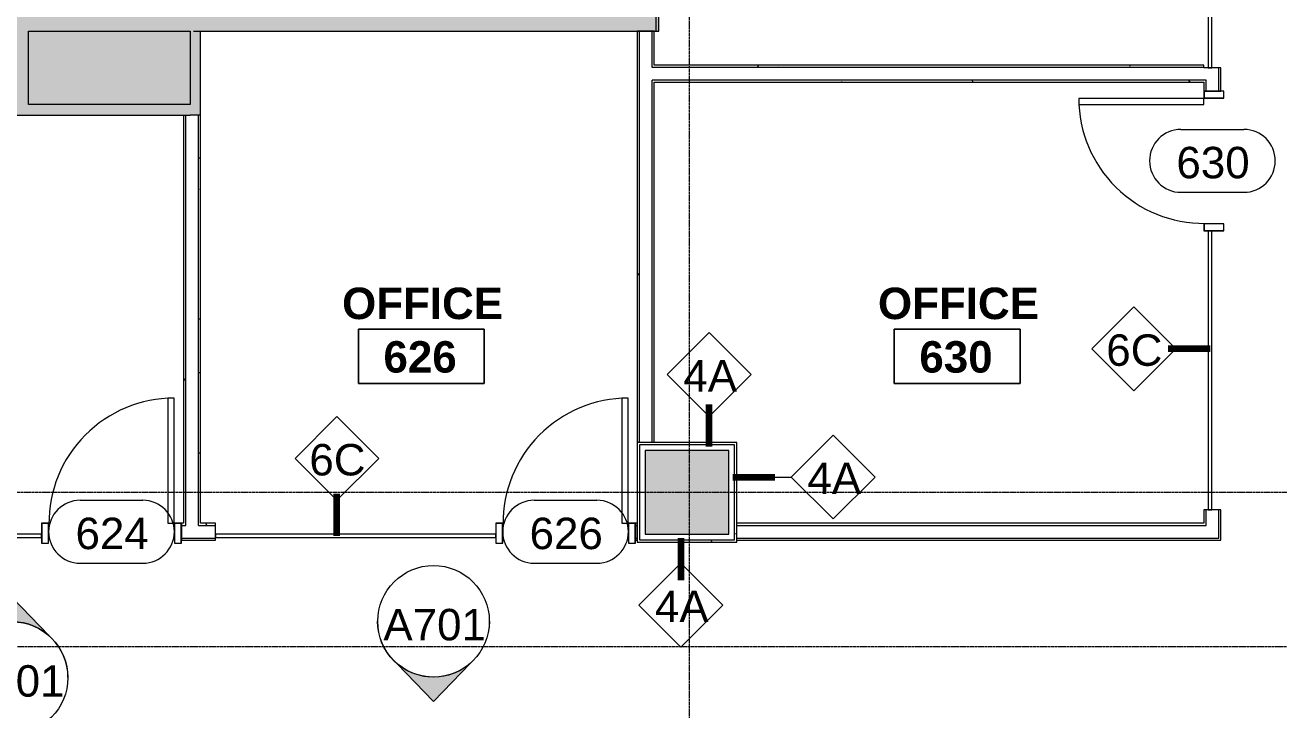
# Model space of a CAD drawing. Header units: inches. Extents: x 2468 to 5719, y -656 to 1380.
# Drawn here: x 3782.5 to 4141.5, y 517.8 to 713.9 of the extents above; entities that cross this region are included whole.
import ezdxf

# ---------------------------------------------------------------- set-up
doc = ezdxf.new("R2010")
doc.units = ezdxf.units.IN
doc.header["$MEASUREMENT"] = 0
doc.linetypes.add('Grid Line 1_2_', pattern=[0.875, 0.5, -0.125, 0.125, -0.125])
for name, color, linetype, lineweight in [('A-AREA-IDEN', 2, 'Continuous', 9), ('A-DETL-GENF', 92, 'Continuous', 9), ('A-DETL-THIN', 151, 'Continuous', 9), ('A-DOOR', 31, 'Continuous', 13), ('A-DOOR-FRAM', 31, 'Continuous', 20), ('A-DOOR-IDEN', 31, 'Continuous', 9), ('A-GLAZ-CURT', 52, 'Continuous', 9), ('A-WALL', 113, 'Continuous', 13), ('A-WALL-IDEN', 211, 'Continuous', 9), ('A-WALL-PATT', 111, 'Continuous', 13), ('G-ANNO-SYMB', 111, 'Continuous', 9), ('I-WALL', 2, 'Continuous', 13), ('S-COLS', 52, 'Continuous', 13), ('S-GRID', 1, 'Continuous', 9)]:
    doc.layers.add(name, color=color, linetype=linetype, lineweight=lineweight)
doc.styles.add('Arial_1', font='arial.ttf', dxfattribs={"height": 9})
doc.styles.add('Swis721 Lt BT', font='swissl.ttf', dxfattribs={"height": 9})
doc.styles.add('Swis721 Lt BT_B_1', font='', dxfattribs={"height": 9})
doc.styles.get('Swis721 Lt BT_B_1').set_extended_font_data('Swis721 Lt BT', bold=True)
pattern_1 = [(0, (0, 0), (30.72, 7.68), [1.267, -21.773, 1.267, -21.773, -122.88]), (0, (0, 0), (30.72, 7.68), [-46.08, 1.267, -44.813, 1.267, -21.773, -53.76]), (0, (0, 0), (30.72, 7.68), [-115.2, 1.267, -14.093, 1.267, -37.133]), (120, (11.52, 3.84), (-22.011075, 22.7643), [1.267, -21.773, 1.267, -21.773, -122.88]), (120, (11.52, 3.84), (-22.011075, 22.7643), [-46.08, 1.267, -44.813, 1.267, -21.773, -53.76]), (120, (11.52, 3.84), (-22.011075, 22.7643), [-115.2, 1.267, -14.093, 1.267, -37.133]), (240, (15.36, 19.2), (-8.708925, -30.4443), [1.267, -21.773, 1.267, -21.773, -122.88]), (240, (15.36, 19.2), (-8.708925, -30.4443), [-46.08, 1.267, -44.813, 1.267, -21.773, -53.76]), (240, (15.36, 19.2), (-8.708925, -30.4443), [-115.2, 1.267, -14.093, 1.267, -37.133])]

# ---------------------------------------------------------------- blocks, each defined once
blk = doc.blocks.new('Concrete-Rectangular-Column - 24 x 24-4901126-6TH FLOOR CONSTRUCTION')
at = {"layer": 'S-COLS', "lineweight": 9}
blk.add_hatch(color=7, dxfattribs=at).paths.add_polyline_path([(-12, -12), (12, -12), (12, 12), (-12, 12), (-12, 9.82)], flags=0)
at = {"layer": 'S-COLS', "color": 8, "lineweight": 20}
for p, q in [((12, 12), (-12, 12)), ((-12, 12), (-12, -12)), ((12, -12), (12, 12)), ((-12, -12), (12, -12))]:
    blk.add_line(p, q, dxfattribs=at)
blk = doc.blocks.new('Single Flush - OTJ_SOLIDFLUSH_ALUM-6376844-6TH FLOOR CONSTRUCTION')
at = {"layer": 'A-DOOR', "lineweight": 20}
for p, q in [((16.15625, 38.25), (16.15625, 2.4375)), ((17.90625, 38.25), (16.15625, 38.25)), ((17.90625, 2.4375), (17.90625, 38.25)), ((16.15625, 2.4375), (17.90625, 2.4375))]:
    blk.add_line(p, q, dxfattribs=at)
at = {"layer": 'A-DOOR', "lineweight": 9}
blk.add_arc((17.90625, 2.4375), 35.8125, 90, 180.5, dxfattribs=at)
at = {"layer": 'A-DOOR-FRAM'}
for p, q in [((-20, 2.4375), (-20, -3.3125)), ((-18, 2.4375), (-20, 2.4375)), ((-19.9375, 2.375), (-19.9375, -3.25)), ((-18.0625, 2.375), (-19.9375, 2.375)), ((-18.0625, -3.25), (-18.0625, 2.375)), ((-18, -3.3125), (-18, 2.4375)), ((18.000004, 2.4375), (18.000004, -3.3125)), ((20.000004, 2.4375), (18.000004, 2.4375)), ((18.062504, 2.375), (18.062504, -3.25)), ((19.937504, 2.375), (18.062504, 2.375)), ((19.937504, -3.25), (19.937504, 2.375)), ((20.000004, -3.3125), (20.000004, 2.4375)), ((-20, -3.3125), (-18, -3.3125)), ((-19.9375, -3.25), (-18.0625, -3.25)), ((18.000004, -3.3125), (20.000004, -3.3125)), ((18.062504, -3.25), (19.937504, -3.25))]:
    blk.add_line(p, q, dxfattribs=at)
blk = doc.blocks.new('System Panel - Glazed-6290801-6TH FLOOR CONSTRUCTION')
at = {"layer": 'A-GLAZ-CURT', "lineweight": 13}
for p, q in [((40.125, 0.5), (-40.125, 0.5)), ((-40.125, 0.5), (-40.125, -0.5)), ((40.125, -0.5), (40.125, 0.5)), ((-40.125, -0.5), (40.125, -0.5))]:
    blk.add_line(p, q, dxfattribs=at)
blk = doc.blocks.new('System Panel - Glazed-6445323-6TH FLOOR CONSTRUCTION')
at = {"layer": 'A-GLAZ-CURT', "lineweight": 13}
for p, q in [((20.62, 0.5), (-20.62, 0.5)), ((-20.62, 0.5), (-20.62, -0.5)), ((20.62, -0.5), (20.62, 0.5)), ((-20.62, -0.5), (20.62, -0.5))]:
    blk.add_line(p, q, dxfattribs=at)
blk = doc.blocks.new('System Panel - Glazed-6377253-6TH FLOOR CONSTRUCTION')
at = {"layer": 'A-GLAZ-CURT', "lineweight": 13}
for p, q in [((43.47, 0.5), (-43.47, 0.5)), ((-43.47, 0.5), (-43.47, -0.5)), ((43.47, -0.5), (43.47, 0.5)), ((-43.47, -0.5), (43.47, -0.5))]:
    blk.add_line(p, q, dxfattribs=at)
blk = doc.blocks.new('System Panel - Glazed-6291253-6TH FLOOR CONSTRUCTION')
at = {"layer": 'A-GLAZ-CURT', "lineweight": 13}
for p, q in [((39.9375, 0.5), (-39.9375, 0.5)), ((-39.9375, 0.5), (-39.9375, -0.5)), ((39.9375, -0.5), (39.9375, 0.5)), ((-39.9375, -0.5), (39.9375, -0.5))]:
    blk.add_line(p, q, dxfattribs=at)
blk = doc.blocks.new('Room Tag - Room Name and Number-3379422-6TH FLOOR CONSTRUCTION')
at = {"layer": 'A-AREA-IDEN'}
for p, q in [((-0.1881, -0.1636), (-0.1881, -0.0018)), ((-0.1881, -0.0018), (0.1869, -0.0018)), ((0.1869, -0.0018), (-0.1881, -0.0018)), ((-0.1881, -0.0018), (-0.1881, -0.1636)), ((0.1869, -0.0018), (0.1869, -0.1636)), ((0.1869, -0.1636), (0.1869, -0.0018)), ((0.1869, -0.1636), (-0.1881, -0.1636)), ((-0.1881, -0.1636), (0.1869, -0.1636))]:
    blk.add_line(p, q, dxfattribs=at)
blk = doc.blocks.new('Elevation - Filled Arrow 2-347888-6TH FLOOR CONSTRUCTION')
at = {"layer": 'G-ANNO-SYMB'}
blk.add_circle((0, 0), 0.1664, dxfattribs=at)
blk = doc.blocks.new('Elevation - Filled Arrow-151867-6TH FLOOR CONSTRUCTION')
at = {"layer": 'G-ANNO-SYMB'}
h = blk.add_hatch(color=256, dxfattribs=at)
edge = h.paths.add_edge_path(flags=0)
edge.add_line((0, 0.2393), (0.1103, 0.1247))
edge.add_arc((-0.0002, -0.0002), 0.1667, 48.498, 130.5571)
edge.add_line((-0.1085, 0.1265), (0, 0.2393))
for p, q in [((0, 0.2393), (-0.1085, 0.1265)), ((-0.1084, 0.1266), (0, 0.2393)), ((0, 0.2393), (-0.1084, 0.1266)), ((0, 0.2393), (0.11, 0.1249)), ((0.1103, 0.1247), (0, 0.2393))]:
    blk.add_line(p, q, dxfattribs=at)
blk.add_arc((-0.0002, -0.0002), 0.1667, 48.498, 130.5571, dxfattribs=at)
blk.add_ellipse((-0.0002, -0.0001), major_axis=(-0.1667, 0), ratio=0.999376, start_param=3.141593, end_param=6.283185, dxfattribs=at)
blk = doc.blocks.new('Door Tag - Door Tag-41184-6TH FLOOR CONSTRUCTION')
at = {"layer": 'A-DOOR-IDEN'}
for p, q in [((-0.09375, 0.09375), (0.09375, 0.09375)), ((-0.09375, -0.09375), (0.09375, -0.09375))]:
    blk.add_line(p, q, dxfattribs=at)
for centre, start, end in [((-0.09375, 0), 90, 270), ((0.09375, 0), 270, 90)]:
    blk.add_arc(centre, 0.09375, start, end, dxfattribs=at)
blk = doc.blocks.new('Wall Tag - 1_4_-62626-6TH FLOOR CONSTRUCTION')
at = {"layer": 'A-WALL-IDEN'}
for p, q in [((-0.125, 0), (0, 0.125)), ((0, 0.125), (0.125, 0)), ((-0.125, 0), (0, -0.125)), ((0, -0.125), (0.125, 0))]:
    blk.add_line(p, q, dxfattribs=at)

msp = doc.modelspace()

# ---------------------------------------------------------------- hatches: boundary and pattern name
at = {"layer": 'A-DETL-GENF'}
h = msp.add_hatch(color=9, dxfattribs=at)
h.paths.add_polyline_path([(3824.41, 691.12), (3829.75, 691.12), (3829.75, 712.12), (3783.5, 712.12), (3783.5, 691.12), (3804.5, 691.12)], flags=0)
h.paths.add_polyline_path([(3797.97, 715.62), (3960.5, 715.62), (3960.5, 808.12), (3960, 808.12), (3960, 831.12), (3957.25, 831.12), (3957.25, 833.98), (3917.25, 833.98), (3917.25, 831.12), (3916, 831.12), (3916, 808.62), (3783.5, 808.62), (3783.5, 715.62)], flags=0)
h.paths.add_polyline_path([(3678.56, 715.62), (3780, 715.62), (3780, 831.12), (3744, 831.12), (3744, 808.12), (3720, 808.12), (3720, 831.12), (3718.25, 831.12), (3718.25, 833.98), (3678.25, 833.98), (3678.25, 831.12), (3676, 831.12), (3676, 715.62)], flags=0)
h.paths.add_polyline_path([(3672.5, 715.62), (3672.5, 831.12), (3643.5, 831.12), (3643.5, 715.62)], flags=0)
h.paths.add_polyline_path([(3982.75, 766.13), (3982.75, 808.12), (3964, 808.12), (3964, 766.13), (3980.55, 766.13)], flags=0)
h.paths.add_polyline_path([(2815.72, 1310.42), (2809.11, 1330.21), (2811, 1330.85), (2817.62, 1311.05)], flags=0)
h.paths.add_polyline_path([(2662.35, 805.76), (2833.81, 865.19), (2817.01, 915.45), (2808.71, 912.67), (2787.78, 975.27), (2795.61, 977.89), (2771.67, 1049.52), (2757.94, 1044.93), (2750.33, 1067.69), (2773.1, 1075.3), (2780.7, 1052.54), (2776.41, 1051.1), (2801.46, 976.15), (2793.63, 973.54), (2812.34, 917.58), (2819.22, 919.88), (2837.85, 864.14), (2922.38, 892.4), (2921.3, 895.52), (2921.77, 895.69), (2903.61, 948.09), (2940.61, 960.46), (2946.33, 943.39), (2990.89, 958.29), (2982.89, 982.23), (2986.21, 983.34), (2986.92, 981.21), (3035.29, 997.38), (3034.02, 1001.17), (3037.82, 1002.44), (3036.55, 1006.23), (3040.34, 1007.5), (3028.3, 1043.54), (3024.5, 1042.29), (3023.23, 1046.07), (3019.44, 1044.8), (3018.17, 1048.59), (3012.48, 1046.69), (3011.37, 1050.01), (3045.52, 1061.42), (2993.52, 1216.96), (2845.1, 1167.35), (2876.96, 1072.03), (2919.16, 1086.14), (2939.29, 1025.91), (2968.69, 1035.74), (2973.53, 1021.28), (2970.21, 1020.17), (2966.48, 1031.31), (2929.08, 1018.81), (2927.97, 1022.13), (2930.76, 1023.06), (2912.53, 1077.6), (2868.9, 1063.01), (2887.13, 1008.48), (2895.72, 1011.35), (2896.83, 1008.03), (2884.92, 1004.05), (2834.67, 1154.37), (2833.37, 1153.94), (2826.91, 1173.26), (2846.23, 1179.72), (2836.84, 1207.82), (2848.69, 1211.78), (2857.89, 1184.28), (2938.5, 1211.22), (2906.8, 1306.07), (2826.19, 1279.12), (2835.38, 1251.61), (2823.52, 1247.65), (2803.89, 1306.46), (2815.72, 1310.42), (2824.92, 1282.91), (2905.53, 1309.86), (2897.15, 1334.94), (2809.64, 1334.94), (2810.92, 1331.08), (2809.03, 1330.45), (2807.53, 1334.94), (2660.47, 1334.94), (2670.13, 1306.03), (2658.28, 1302.07), (2649.08, 1329.57), (2560.85, 1300.08), (2592.56, 1205.24), (2680.78, 1234.73), (2671.59, 1262.24), (2683.45, 1266.2), (2703.1, 1207.4), (2691.25, 1203.43), (2682.05, 1230.94), (2593.82, 1201.45), (2625.53, 1106.6), (2713.76, 1136.1), (2704.56, 1163.6), (2716.42, 1167.56), (2725.81, 1139.47), (2745.11, 1145.92), (2751.57, 1126.59), (2751.21, 1126.48), (2763.58, 1089.49), (2758.84, 1087.9), (2742.83, 1135.8), (2576.39, 1080.16), (2605.71, 992.43), (2750.33, 1040.78), (2751.44, 1037.46), (2603.5, 988), (2506.5, 1278.2), (2552.5, 1293.58), (2553.61, 1290.26), (2510.93, 1275.99), (2574.8, 1084.9), (2617.47, 1099.17), (2616.04, 1103.43), (2622.21, 1105.49), (2545.51, 1334.94), (2499.16, 1334.94), (2499.16, 1306.46), (2495.66, 1306.46), (2495.66, 1334.94), (2470.58, 1334.94), (2470.58, 1306.46), (2484.96, 1306.46), (2588.65, 996.28), (2597.66, 999.29), (2660.71, 810.66)], flags=0)
h.paths.add_polyline_path([(3885.5, 812.12), (3885.5, 831.12), (3872, 831.12), (3872, 833.98), (3797, 833.98), (3797, 831.12), (3783.5, 831.12), (3783.5, 812.12), (3830.75, 812.12)], flags=0)
h.paths.add_polyline_path([(3912.5, 812.12), (3912.5, 831.12), (3889, 831.12), (3889, 812.12)], flags=0)
h.paths.add_polyline_path([(2925.15, 896.62), (3714.46, 896.62), (3714.46, 1046.38), (3693.25, 1046.38), (3693.25, 1073.88), (3714.46, 1073.88), (3714.46, 1311.48), (3712, 1311.48), (3712, 1309.88), (3710, 1309.88), (3710, 1311.48), (3634, 1311.48), (3634, 1309.88), (3632, 1309.88), (3632, 1311.48), (3592, 1311.48), (3592, 1309.88), (3590, 1309.88), (3590, 1311.48), (3514, 1311.48), (3514, 1309.88), (3512, 1309.88), (3512, 1311.48), (3472, 1311.48), (3472, 1309.88), (3470, 1309.88), (3470, 1311.48), (3394, 1311.48), (3394, 1309.88), (3392, 1309.88), (3392, 1311.48), (3352, 1311.48), (3352, 1309.88), (3350, 1309.88), (3350, 1311.48), (3274, 1311.48), (3274, 1309.88), (3272, 1309.88), (3272, 1311.48), (3232, 1311.48), (3232, 1309.88), (3230, 1309.88), (3230, 1311.48), (3154, 1311.48), (3154, 1309.88), (3152, 1309.88), (3152, 1311.48), (3112, 1311.48), (3112, 1309.88), (3110, 1309.88), (3110, 1311.48), (3034, 1311.48), (3034, 1309.88), (3032, 1309.88), (3032, 1307.13), (2992.74, 1307.13), (2992.74, 1311.48), (2975.11, 1311.48), (3002.76, 1228.75), (2949.18, 1210.84), (2951.16, 1204.91), (2994.79, 1219.49), (3047.41, 1062.06), (3050.26, 1063.01), (3011, 1180.45), (3011, 1285.62), (3013, 1285.62), (3013, 1180.77), (3071.49, 1005.79), (2988.03, 977.89), (2998.69, 946.01), (2917.44, 918.86), (2925.08, 896.83)], flags=0)
h.paths.add_polyline_path([(2917.41, 918.96), (2918.1, 919.19), (2939.36, 929.99), (2916.26, 922.27)], flags=0)
h.paths.add_polyline_path([(2915.93, 923.23), (2942.21, 932.01), (2934.61, 954.76), (2908.07, 945.89), (2908.46, 944.78)], flags=0)
h.paths.add_polyline_path([(2945.53, 933.12), (2946.01, 933.28), (2944.47, 937.89), (2943.99, 937.73)], flags=0)
h.paths.add_polyline_path([(2949.33, 934.39), (2993.9, 949.29), (2992.36, 953.9), (2947.79, 939), (2949.14, 934.95)], flags=0)
h.paths.add_polyline_path([(2942.53, 942.12), (2943, 942.28), (2938.4, 956.03), (2937.93, 955.87), (2942.21, 943.05)], flags=0)
h.paths.add_polyline_path([(3037.19, 998.01), (3068.49, 1008.47), (3051.21, 1060.16), (3050.73, 1060), (3058.34, 1037.24), (3035.58, 1029.63), (3027.97, 1052.39), (3019.91, 1049.7), (3020.7, 1047.33), (3024.5, 1048.6), (3025.76, 1044.8), (3029.56, 1046.07), (3042.87, 1006.24), (3039.08, 1004.97), (3040.34, 1001.17), (3036.55, 999.91), (3037.15, 998.14)], flags=0)
h.paths.add_polyline_path([(3264, 1048.12), (3240, 1048.12), (3240, 1072.12), (3264, 1072.12)], flags=0)
h.paths.add_polyline_path([(3696.25, 1049.38), (3714.46, 1049.38), (3714.46, 1070.88), (3696.25, 1070.88)], flags=0)
h.paths.add_polyline_path([(3499.63, 1050.25), (3484.88, 1050.25), (3484.88, 1064.25), (3499.63, 1064.25)], flags=0)
h.paths.add_polyline_path([(3520.69, 1050.25), (3505.94, 1050.25), (3505.94, 1064.25), (3520.69, 1064.25)], flags=0)
h.paths.add_polyline_path([(2865.58, 1068.23), (2875.06, 1071.4), (2842.56, 1168.61), (2849.2, 1170.83), (2847.3, 1176.52), (2831.18, 1171.13), (2864.52, 1071.4)], flags=0)
h.paths.add_polyline_path([(2727.51, 1134.37), (2741.72, 1139.12), (2741.56, 1139.59), (2727.35, 1134.84)], flags=0)
h.paths.add_polyline_path([(2726.42, 1138.35), (2742.56, 1143.75), (2734.17, 1141.6), (2726.22, 1138.94), (2726.25, 1138.86)], flags=0)
h.paths.add_polyline_path([(2702.67, 1162.97), (2696.05, 1182.77), (2697.94, 1183.4), (2704.56, 1163.6)], flags=0)
h.paths.add_polyline_path([(2695.97, 1183), (2689.35, 1202.8), (2691.25, 1203.43), (2697.86, 1183.64), (2696.05, 1183.03)], flags=0)
h.paths.add_polyline_path([(2848.69, 1211.78), (2842.08, 1231.58), (2843.97, 1232.21), (2850.59, 1212.41), (2849.2, 1211.95)], flags=0)
h.paths.add_polyline_path([(2941.82, 1212.33), (2998.25, 1231.2), (2963.58, 1334.94), (2900.84, 1334.94), (2941.13, 1214.39)], flags=0)
h.paths.add_polyline_path([(2842, 1231.82), (2835.38, 1251.61), (2837.28, 1252.25), (2843.89, 1232.45), (2842.08, 1231.84)], flags=0)
h.paths.add_polyline_path([(2669.69, 1261.6), (2663.08, 1281.4), (2664.97, 1282.03), (2671.59, 1262.24)], flags=0)
h.paths.add_polyline_path([(2663, 1281.64), (2656.38, 1301.44), (2658.28, 1302.07), (2664.89, 1282.27), (2663.08, 1281.66)], flags=0)
h.paths.add_polyline_path([(3484.88, 1293.13), (3484.87, 1293.13), (3484.88, 1307.13), (3499.62, 1307.13), (3499.62, 1293.13)], flags=0)
h.paths.add_polyline_path([(3244.62, 1293.13), (3244.62, 1307.13), (3259.37, 1307.13), (3259.37, 1293.13)], flags=0)
h.paths.add_polyline_path([(3011, 1293.13), (3004.37, 1293.13), (3004.37, 1307.13), (3019.12, 1307.13), (3019.12, 1293.13), (3013, 1293.13)], flags=0)
h.paths.add_polyline_path([(2559.58, 1303.87), (2647.81, 1333.37), (2647.29, 1334.94), (2549.2, 1334.94), (2558.72, 1306.46)], flags=0)
at = {"layer": 'A-WALL-PATT', "lineweight": 9}
h = msp.add_hatch(dxfattribs=at)
h.set_pattern_fill('FP_2', color=256, style=0, pattern_type=2)
h.set_pattern_definition(pattern_1)
h.paths.add_polyline_path([(4120.62, 570.63), (4120.62, 575.12), (4120, 575.12), (4120, 570.63)], flags=0)
h.paths.add_polyline_path([(4120, 694.99), (4120.62, 694.99), (4120.62, 698.12), (4120, 698.12), (4120, 697.49)], flags=0)
h.paths.add_polyline_path([(4120, 828.63), (4120.62, 828.63), (4120.62, 830.37), (4120, 830.37), (4120, 829.74)], flags=0)
h.paths.add_polyline_path([(4120, 833.99), (4120.62, 833.99), (4120.62, 897.13), (4120, 897.13), (4120, 834.62)], flags=0)
h = msp.add_hatch(dxfattribs=at)
h.set_pattern_fill('FP_2', color=256, style=0, pattern_type=2)
h.set_pattern_definition(pattern_1)
h.paths.add_polyline_path([(4124.87, 566.38), (4124.87, 575.12), (4124.25, 575.12), (4124.25, 566.38)], flags=0)
h.paths.add_polyline_path([(4124.25, 694.99), (4124.87, 694.99), (4124.87, 701.68), (4124.25, 701.68), (4124.25, 697.49)], flags=0)
h.paths.add_polyline_path([(4124.25, 828.63), (4124.87, 828.63), (4124.87, 897.13), (4124.25, 897.13), (4124.25, 829.63)], flags=0)
for points in [[(3780, 691.12), (3783.5, 691.12), (3783.5, 831.12), (3780, 831.12), (3780, 712.12)], [(3962, 712.12), (3964, 712.12), (3964, 808.12), (3960.5, 808.12), (3960.5, 712.13), (3962, 712.13)], [(3832.12, 688.12), (3832.75, 688.12), (3832.75, 712.12), (3829.75, 712.12), (3829.75, 688.12)], [(3827.87, 688.12), (3829.75, 688.12), (3829.75, 691.12), (3780, 691.12), (3780, 688.12), (3783.5, 688.12)]]:
    msp.add_hatch(color=7, dxfattribs=at).paths.add_polyline_path(points, flags=0)
h = msp.add_hatch(color=7, dxfattribs=at)
h.paths.add_polyline_path([(3832.75, 712.12), (3960.5, 712.12), (3960.5, 715.62), (3783.5, 715.62), (3783.5, 712.12), (3829.75, 712.12)], flags=0)
h.paths.add_polyline_path([(3643.5, 712.12), (3780, 712.12), (3780, 715.62), (3643.5, 715.62)], flags=0)
h = msp.add_hatch(dxfattribs=at)
h.set_pattern_fill('FP_2', color=256, style=0, pattern_type=2)
h.set_pattern_definition(pattern_1)
h.paths.add_polyline_path([(3958.37, 594.37), (3958.37, 712.12), (3957.75, 712.12), (3957.75, 594.37)], flags=0)
h = msp.add_hatch(dxfattribs=at)
h.set_pattern_fill('FP_2', color=256, style=0, pattern_type=2)
h.set_pattern_definition(pattern_1)
h.paths.add_polyline_path([(3986.25, 701.74), (4120, 701.74), (4120, 702.37), (3962.62, 702.37), (3962.62, 701.74), (3984, 701.74)], flags=0)
h = msp.add_hatch(dxfattribs=at)
h.set_pattern_fill('FP_2', color=256, style=0, pattern_type=2)
h.set_pattern_definition(pattern_1)
h.paths.add_polyline_path([(3980.55, 697.49), (4120, 697.49), (4120, 698.12), (3962.62, 698.12), (3962.62, 697.49)], flags=0)
h = msp.add_hatch(dxfattribs=at)
h.set_pattern_fill('FP_2', color=256, style=0, pattern_type=2)
h.set_pattern_definition(pattern_1)
h.paths.add_polyline_path([(3827.87, 571.25), (3828.5, 571.25), (3828.5, 688.12), (3827.87, 688.12), (3827.87, 577.44)], flags=0)
h = msp.add_hatch(dxfattribs=at)
h.set_pattern_fill('FP_2', color=256, style=0, pattern_type=2)
h.set_pattern_definition(pattern_1)
h.paths.add_polyline_path([(3832.75, 571.25), (3832.75, 688.12), (3832.12, 688.12), (3832.12, 571.25)], flags=0)
h = msp.add_hatch(dxfattribs=at)
h.set_pattern_fill('FP_2', color=256, style=0, pattern_type=2)
h.set_pattern_definition(pattern_1)
h.paths.add_polyline_path([(3958.37, 566.49), (3958.37, 594.37), (3957.75, 594.37), (3957.75, 566.49), (3958.26, 566.49)], flags=0)
h = msp.add_hatch(dxfattribs=at)
h.set_pattern_fill('FP_2', color=256, style=0, pattern_type=2)
h.set_pattern_definition(pattern_1)
h.paths.add_polyline_path([(3986.25, 565.87), (3986.25, 594.37), (3985.62, 594.37), (3985.62, 565.87)], flags=0)
h = msp.add_hatch(dxfattribs=at)
h.set_pattern_fill('FP_2', color=256, style=0, pattern_type=2)
h.set_pattern_definition(pattern_1)
h.paths.add_polyline_path([(3957.25, 570.63), (3957.75, 570.63), (3957.75, 571.25), (3957.25, 571.25)], flags=0)
h.paths.add_polyline_path([(3828.5, 570.63), (3828.5, 571.25), (3827.25, 571.25), (3827.25, 570.63), (3827.87, 570.63)], flags=0)
h.paths.add_polyline_path([(3837, 570.63), (3837, 571.25), (3832.12, 571.25), (3832.12, 570.63), (3832.75, 570.63)], flags=0)
h = msp.add_hatch(dxfattribs=at)
h.set_pattern_fill('FP_2', color=256, style=0, pattern_type=2)
h.set_pattern_definition(pattern_1)
h.paths.add_polyline_path([(3984, 565.87), (3985.62, 565.87), (3985.62, 566.49), (3957.75, 566.49), (3957.75, 565.87), (3980.55, 565.87)], flags=0)
h = msp.add_hatch(dxfattribs=at)
h.set_pattern_fill('FP_2', color=256, style=0, pattern_type=2)
h.set_pattern_definition(pattern_1)
h.paths.add_polyline_path([(4124.25, 566.38), (4124.25, 567), (3986.25, 567), (3986.25, 566.38), (4124.2, 566.38)], flags=0)

# ---------------------------------------------------------------- linework, layer by layer
at = {"layer": 'A-DETL-THIN'}
for p, q in [((3963.16, 712.13), (3963.16, 763.73)), ((3830.75, 712.13), (3963.16, 712.13))]:
    msp.add_line(p, q, dxfattribs=at)
at = {"layer": 'A-WALL', "color": 8, "lineweight": 20}
for p, q in [((3829.75, 712.12), (3829.75, 691.12)), ((3832.75, 688.12), (3832.75, 712.12)), ((3829.75, 691.12), (3783.5, 691.12)), ((3780, 688.12), (3829.75, 688.12))]:
    msp.add_line(p, q, dxfattribs=at)
at = {"layer": 'A-WALL'}
for p, q in [((3958.37, 594.37), (3958.37, 712.13)), ((3962, 701.74), (3962, 712.13)), ((4120, 701.74), (3962, 701.74)), ((4124.25, 694.99), (4124.25, 701.68)), ((3962, 594.37), (3962, 698.12)), ((4120.62, 698.12), (3962, 698.12)), ((4120.62, 694.99), (4120.62, 698.12)), ((3828.5, 570.63), (3828.5, 688.12)), ((3832.75, 688.12), (3829.75, 688.12)), ((3832.12, 570.63), (3832.12, 688.12)), ((3958.37, 593.74), (3958.37, 566.49)), ((3985.62, 593.74), (3958.37, 593.74)), ((3985.62, 566.49), (3985.62, 593.74)), ((4120.62, 570.63), (4120.62, 575.12)), ((4124.25, 567), (4124.25, 575.12)), ((3827.25, 570.63), (3828.5, 570.63)), ((3832.12, 570.63), (3837, 570.63)), ((3957.25, 570.63), (3957.75, 570.63)), ((3986.25, 570.63), (4120.62, 570.63)), ((3827.25, 567), (3837, 567)), ((3957.25, 567), (3957.75, 567)), ((3958.37, 566.49), (3985.62, 566.49)), ((3986.25, 567), (4124.25, 567))]:
    msp.add_line(p, q, dxfattribs=at)
at = {"layer": 'A-WALL-IDEN', "lineweight": 90}
for p, q in [((4121.75, 621.19), (4109.75, 621.19)), ((3978.36, 593.24), (3978.36, 605.24)), ((3985.12, 584.49), (3997.12, 584.49)), ((3871.81, 567.63), (3871.81, 579.63)), ((3970.23, 566.99), (3970.23, 554.99))]:
    msp.add_line(p, q, dxfattribs=at)
at = {"layer": 'A-WALL-IDEN'}
for p, q in [((4121.75, 621.19), (4111.96, 621.19)), ((3978.36, 593.24), (3978.36, 601.82)), ((3985.12, 584.49), (4001.88, 584.49)), ((3871.81, 567.63), (3871.81, 577.82)), ((3970.23, 566.99), (3970.23, 559.82))]:
    msp.add_line(p, q, dxfattribs=at)
at = {"layer": 'I-WALL', "color": 8, "lineweight": 20}
for p, q in [((3964, 712.12), (3964, 762.63)), ((3783.5, 691.12), (3783.5, 712.12)), ((3783.5, 712.12), (3829.75, 712.12)), ((3832.75, 712.12), (3964, 712.12))]:
    msp.add_line(p, q, dxfattribs=at)
at = {"layer": 'I-WALL'}
for p, q in [((3957.75, 712.13), (3957.75, 565.87)), ((3962.62, 712.13), (3957.75, 712.13)), ((3962.62, 702.37), (3962.62, 712.13)), ((4120, 702.37), (3962.62, 702.37)), ((4120, 701.68), (4120, 702.37)), ((4124.87, 701.68), (4120, 701.68)), ((4124.87, 694.99), (4124.87, 701.68)), ((3962.62, 594.37), (3962.62, 697.49)), ((3962.62, 697.49), (4120, 697.49)), ((4120, 697.49), (4120, 694.99)), ((4120, 694.99), (4124.87, 694.99)), ((3827.87, 688.12), (3827.87, 571.25)), ((3832.75, 571.25), (3832.75, 688.12)), ((3986.25, 594.37), (3957.75, 594.37)), ((3986.25, 565.87), (3986.25, 594.37)), ((4120, 575.12), (4120, 571.25)), ((4124.87, 575.12), (4120, 575.12)), ((4124.87, 566.38), (4124.87, 575.12)), ((3827.87, 571.25), (3827.25, 571.25)), ((3827.25, 571.25), (3827.25, 566.38)), ((3837, 571.25), (3832.75, 571.25)), ((3837, 566.38), (3837, 571.25)), ((3957.75, 571.25), (3957.25, 571.25)), ((3957.25, 571.25), (3957.25, 566.38)), ((4120, 571.25), (3986.25, 571.25)), ((3827.25, 566.38), (3837, 566.38)), ((3957.25, 566.38), (3957.75, 566.38)), ((3957.75, 565.87), (3986.25, 565.87)), ((3986.25, 566.38), (4124.87, 566.38))]:
    msp.add_line(p, q, dxfattribs=at)
at = {"layer": 'S-GRID', "linetype": 'Grid Line 1_2_'}
for p, q in [((3972.75, -16.1), (3972.75, 1356.46)), ((2467.88, 580.12), (4862.49, 580.12)), ((2760.5, 535.94), (4862.49, 535.94))]:
    msp.add_line(p, q, dxfattribs=at)

# ---------------------------------------------------------------- block references
at = {"layer": 'A-AREA-IDEN', "xscale": 95.99999999999994, "yscale": 95.99999999999994, "zscale": 95.99999999999994}
for p in [(3896.01, 626.99), (4049.43, 626.99)]:
    msp.add_blockref('Room Tag - Room Name and Number-3379422-6TH FLOOR CONSTRUCTION', p, dxfattribs=at)
at = {"layer": 'A-DOOR', "rotation": 89.99999999999984}
msp.add_blockref('Single Flush - OTJ_SOLIDFLUSH_ALUM-6376844-6TH FLOOR CONSTRUCTION', (4122.44, 674.99), dxfattribs=at)
at = {"layer": 'A-DOOR'}
for p in [(3807.25, 568.82), (3937.25, 568.82)]:
    msp.add_blockref('Single Flush - OTJ_SOLIDFLUSH_ALUM-6376844-6TH FLOOR CONSTRUCTION', p, dxfattribs=at)
at = {"layer": 'A-DOOR-IDEN', "xscale": 95.99999999999994, "yscale": 95.99999999999994, "zscale": 95.99999999999994}
for p in [(4122.44, 674.99), (3807.25, 568.82), (3937.25, 568.82)]:
    msp.add_blockref('Door Tag - Door Tag-41184-6TH FLOOR CONSTRUCTION', p, dxfattribs=at)
at = {"layer": 'A-GLAZ-CURT', "rotation": 270}
for name, p in [('System Panel - Glazed-6377253-6TH FLOOR CONSTRUCTION', (4121.75, 745.15)), ('System Panel - Glazed-6291253-6TH FLOOR CONSTRUCTION', (4121.75, 615.06))]:
    msp.add_blockref(name, p, dxfattribs=at)
at = {"layer": 'A-GLAZ-CURT'}
for name, p in [('System Panel - Glazed-6445323-6TH FLOOR CONSTRUCTION', (3766.62, 567.63)), ('System Panel - Glazed-6290801-6TH FLOOR CONSTRUCTION', (3877.12, 567.63))]:
    msp.add_blockref(name, p, dxfattribs=at)
at = {"layer": 'A-WALL-IDEN', "xscale": 95.99999999999994, "yscale": 95.99999999999994, "zscale": 95.99999999999994}
for p in [(4099.96, 621.19), (3978.36, 613.82), (3871.81, 589.82), (4013.88, 584.49), (3970.23, 547.82)]:
    msp.add_blockref('Wall Tag - 1_4_-62626-6TH FLOOR CONSTRUCTION', p, dxfattribs=at)
at = {"layer": 'G-ANNO-SYMB', "xscale": 95.99999999999994, "yscale": 95.99999999999994, "zscale": 95.99999999999994}
for name, p in [('Elevation - Filled Arrow 2-347888-6TH FLOOR CONSTRUCTION', (3899.45, 543.18)), ('Elevation - Filled Arrow-151867-6TH FLOOR CONSTRUCTION', (3778.81, 527.06)), ('Elevation - Filled Arrow 2-347888-6TH FLOOR CONSTRUCTION', (3778.81, 527.06))]:
    msp.add_blockref(name, p, dxfattribs=at)
at = {"layer": 'G-ANNO-SYMB', "extrusion": (0, 0, -1), "xscale": 95.99999999999994, "yscale": 95.99999999999994, "zscale": 95.99999999999994, "rotation": 180}
msp.add_blockref('Elevation - Filled Arrow-151867-6TH FLOOR CONSTRUCTION', (-3899.45, 543.18), dxfattribs=at)
at = {"layer": 'S-COLS', "lineweight": 9}
msp.add_blockref('Concrete-Rectangular-Column - 24 x 24-4901126-6TH FLOOR CONSTRUCTION', (3972, 580.12), dxfattribs=at)

# ---------------------------------------------------------------- texts
at = {"layer": 'A-AREA-IDEN', "char_height": 9, "attachment_point": 1, "style": 'Swis721 Lt BT_B_1'}
for s, insert, width in [('OFFICE', (3873.27, 638.7), 54.843), ('OFFICE', (4026.69, 638.7), 54.843), ('626', (3885.11, 623.38), 25.452), ('630', (4038.54, 623.38), 25.452)]:
    msp.add_mtext(s, dxfattribs=dict(at, insert=insert, width=width))
at = {"layer": 'A-DOOR-IDEN', "char_height": 9, "width": 24.543, "attachment_point": 1, "style": 'Swis721 Lt BT'}
for s, insert in [('630', (4112.13, 679.01)), ('624', (3796.95, 572.84)), ('626', (3926.95, 572.84))]:
    msp.add_mtext(s, dxfattribs=dict(at, insert=insert))
at = {"layer": 'A-WALL-IDEN', "char_height": 9, "attachment_point": 1, "style": 'Swis721 Lt BT'}
for s, insert, width in [('6C', (4092.05, 625.32), 18.786), ('4A', (3970.97, 617.94), 17.574), ('6C', (3863.9, 593.94), 18.786), ('4A', (4006.48, 588.62), 17.574), ('4A', (3962.83, 551.94), 17.574)]:
    msp.add_mtext(s, dxfattribs=dict(at, insert=insert, width=width))
at = {"layer": 'G-ANNO-SYMB', "char_height": 9, "width": 35.754, "attachment_point": 1, "style": 'Arial_1'}
for insert in [(3885.09, 546.73), (3764.45, 530.61)]:
    msp.add_mtext('A701', dxfattribs=dict(at, insert=insert))

doc.saveas('drawing.dxf')
